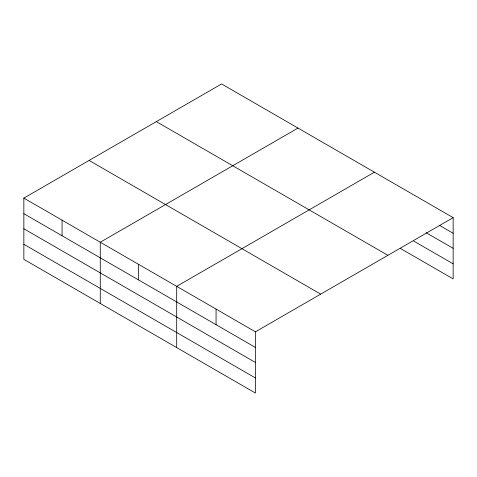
<?xml version="1.0" encoding="UTF-8"?>
<svg xmlns="http://www.w3.org/2000/svg" width="477" height="477" viewBox="0 0 477 477"><rect width="100%" height="100%" fill="white"/><g stroke="black" fill="none" stroke-linecap="round" stroke-linejoin="round"><path stroke-width="0.72" d="M23.85 198.104L255.428 331.807L255.428 393.048L23.85 259.345L23.85 198.104L221.572 83.952L453.15 217.655L453.15 278.896L400.227 248.338M297.994 128.075L100.271 242.227L100.271 303.467M374.415 172.197L176.693 286.349L176.693 347.59M255.428 331.807L453.15 217.655M439.597 225.43L453.15 233.259M426.044 232.669L453.15 248.32M413.78 241.106L453.15 263.835M156.325 121.623L387.902 255.326M89.098 160.433L320.675 294.136M23.85 213.708L255.428 347.411M23.85 228.769L255.428 362.472M23.85 244.29L255.428 377.987M216.063 309.078L216.063 324.682M138.479 264.288L138.479 279.892M62.058 220.165L62.058 235.769"/></g></svg>
